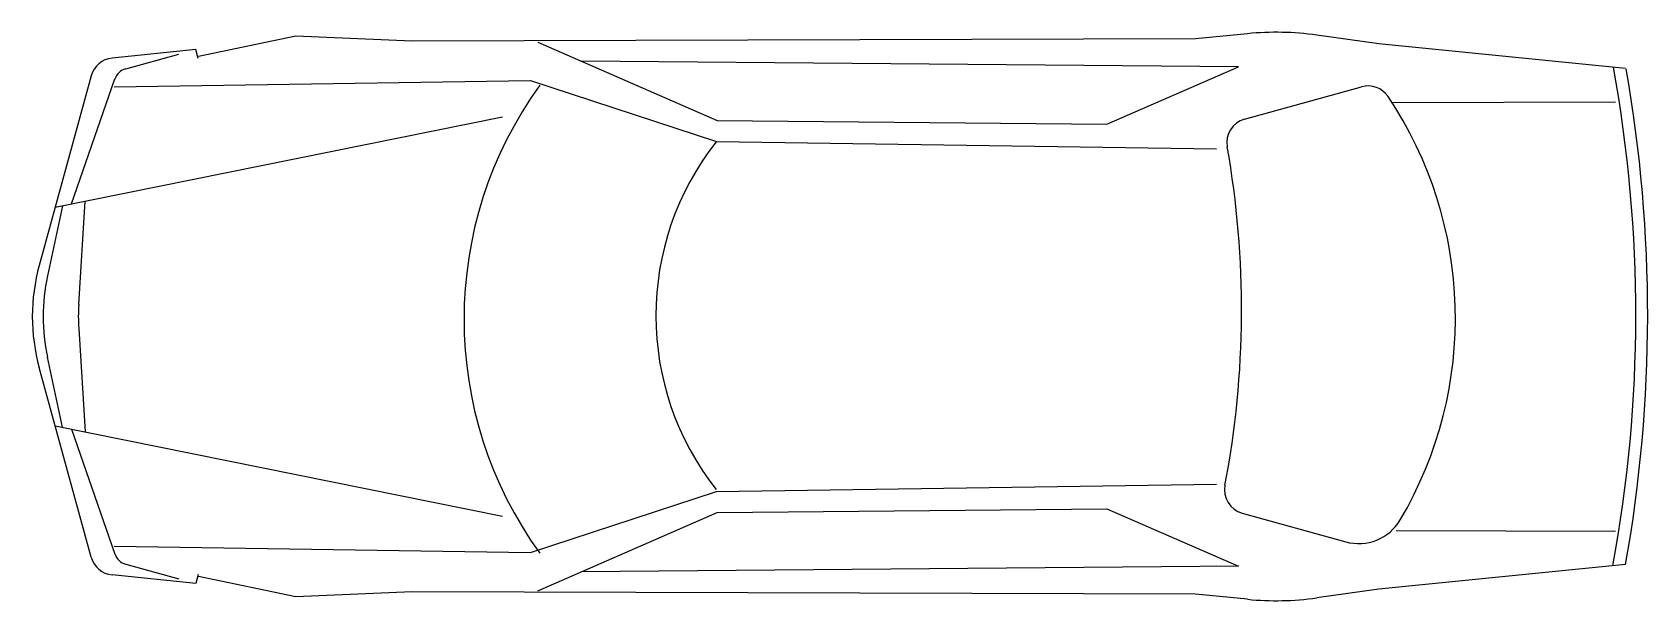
# Model space of a CAD drawing. Extents: x 198.36 to 202.37, y 53.27 to 54.68.
import ezdxf

# ---------------------------------------------------------------- set-up
doc = ezdxf.new("R2010")
doc.units = 0
doc.header["$MEASUREMENT"] = 0
doc.layers.add('01', color=1, linetype='CONTINUOUS')
doc.layers.add('02', color=2, linetype='CONTINUOUS')

msp = doc.modelspace()

# ---------------------------------------------------------------- linework, layer by layer
at = {"layer": '01'}
for p, q in [((198.5916, 54.5892), (198.7228, 54.6255)), ((199.6136, 54.6552), (200.0589, 54.4611)), ((201.3518, 54.594), (199.7218, 54.608)), ((201.0251, 54.4517), (201.3518, 54.594)), ((198.4566, 54.2541), (198.5645, 54.5638)), ((198.5625, 54.544), (199.5952, 54.5602)), ((199.5952, 54.5602), (200.0565, 54.4085)), ((201.3668, 54.4638), (201.657, 54.5444)), ((201.7326, 54.5053), (202.2872, 54.5073)), ((198.4163, 54.246), (199.5263, 54.4698)), ((200.0589, 54.4611), (201.0251, 54.4517)), ((200.0565, 54.4085), (201.2971, 54.3908)), ((198.4746, 54.004), (198.4904, 54.2604)), ((198.4344, 54.2492), (198.3971, 54.075)), ((198.4746, 53.9449), (198.4904, 53.6885)), ((198.4344, 53.6997), (198.3971, 53.8739)), ((198.4163, 53.7029), (199.5263, 53.4791)), ((198.4566, 53.6948), (198.5645, 53.3851)), ((199.5952, 53.3887), (200.0565, 53.5404)), ((200.0565, 53.5404), (201.2971, 53.5581)), ((199.6136, 53.2937), (200.0589, 53.4878)), ((200.0589, 53.4878), (201.0251, 53.4972)), ((201.0251, 53.4972), (201.3518, 53.3549)), ((201.361, 53.4867), (201.6177, 53.4154)), ((201.7432, 53.4436), (202.2872, 53.4416)), ((198.5625, 53.4049), (199.5952, 53.3887)), ((198.5916, 53.3597), (198.7228, 53.3234)), ((201.3518, 53.3549), (199.7218, 53.3409))]:
    msp.add_line(p, q, dxfattribs=at)
for centre, radius, start, end in [((198.6023, 54.5506), 0.04, 105.4862, 160.7894), ((198.9168, 53.9782), 3.4207, 349.5171, 10.3523), ((200.4213, 53.9676), 0.9908, 144.1203, 215.8797), ((201.673, 54.4866), 0.06, 33.8551, 105.5306), ((200.9044, 53.971), 0.9856, 329.4501, 33.8551), ((201.3828, 54.406), 0.06, 105.5306, 190.0828), ((200.6041, 53.9765), 0.6976, 141.7664, 218.2336), ((199.0485, 53.9909), 2.311, 349.1493, 10.0828), ((198.8665, 53.9744), 0.48, 167.9052, 192.0948), ((198.9537, 53.9744), 0.48, 176.4735, 183.5265), ((201.3771, 53.5445), 0.06, 169.1493, 254.4694), ((201.6498, 53.531), 0.12, 254.4694, 329.4501), ((198.6023, 53.3983), 0.04, 199.2106, 254.5138)]:
    msp.add_arc(centre, radius, start, end, dxfattribs=at)
at = {"layer": '02'}
for p, q in [((199.0135, 54.6702), (198.7719, 54.6199)), ((199.3017, 54.658), (199.0135, 54.6702)), ((201.2448, 54.6635), (199.3017, 54.658)), ((201.3741, 54.6762), (201.2448, 54.6635)), ((201.6999, 54.6507), (201.5458, 54.6725)), ((198.7654, 54.6367), (198.5575, 54.6156)), ((198.7708, 54.6146), (198.7654, 54.6367)), ((202.3119, 54.5899), (201.6999, 54.6507)), ((198.5057, 54.5718), (198.3767, 54.1014)), ((198.5057, 53.3771), (198.3767, 53.8475)), ((202.3119, 53.359), (201.6999, 53.2982)), ((198.7654, 53.3122), (198.5575, 53.3333)), ((198.7708, 53.3343), (198.7654, 53.3122)), ((199.0135, 53.2787), (198.7719, 53.329)), ((201.6999, 53.2982), (201.5458, 53.2764)), ((199.3017, 53.2909), (199.0135, 53.2787)), ((201.2448, 53.2854), (199.3017, 53.2909)), ((201.3741, 53.2727), (201.2448, 53.2854))]:
    msp.add_line(p, q, dxfattribs=at)
for centre, radius, start, end in [((201.4447, 53.9597), 0.72, 81.9284, 95.6257), ((198.5635, 54.5559), 0.06, 95.8102, 164.6615), ((198.8524, 53.9782), 3.5145, 349.8518, 10.0085), ((198.8396, 53.9744), 0.48, 164.6615, 195.3385), ((198.5635, 53.393), 0.06, 195.3385, 264.1898), ((201.4447, 53.9892), 0.72, 264.3743, 278.0716)]:
    msp.add_arc(centre, radius, start, end, dxfattribs=at)

doc.saveas('drawing.dxf')
